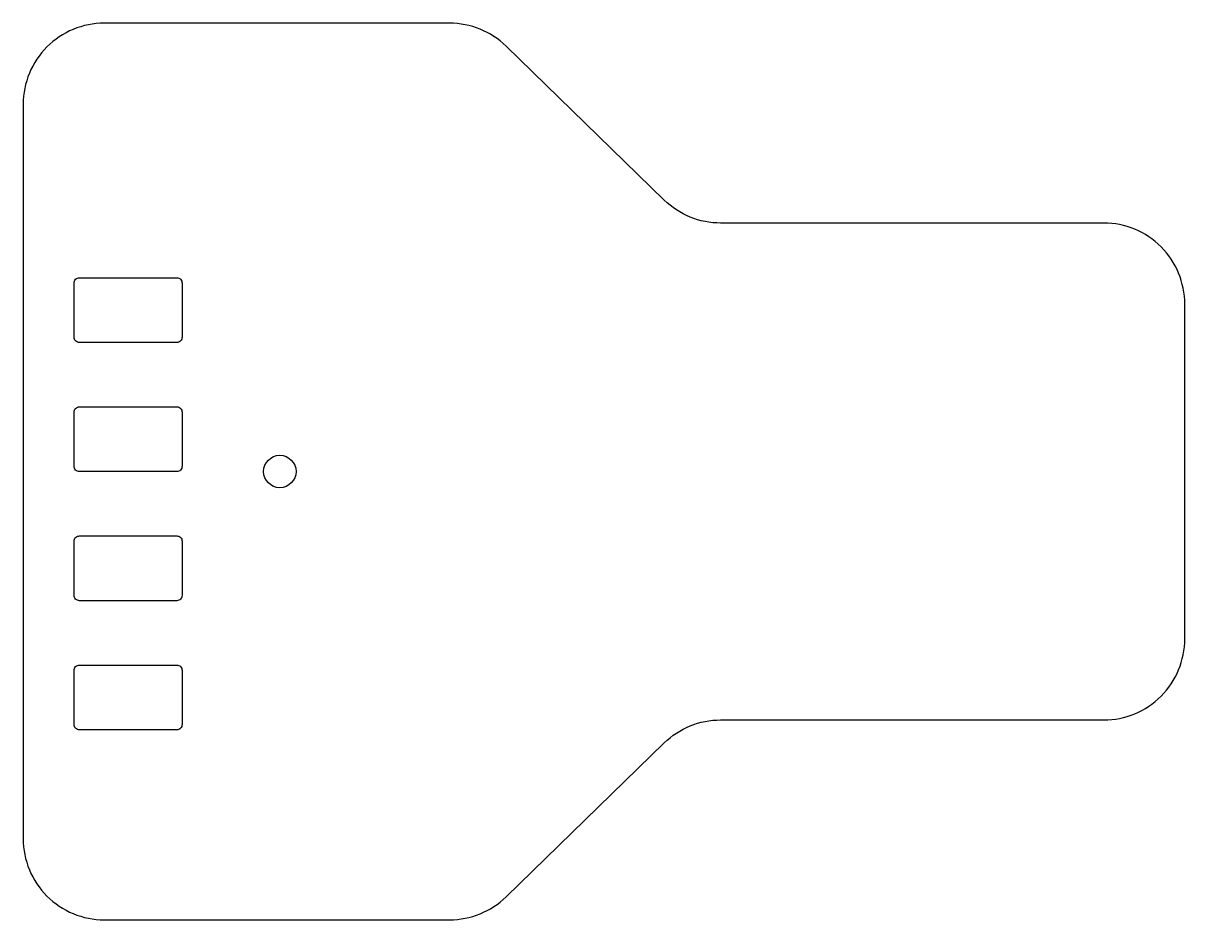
# Model space of a CAD drawing. Header units: millimetres. Extents: x -45 to 170, y -33 to 133.
import ezdxf

# ---------------------------------------------------------------- set-up
doc = ezdxf.new("R2010")
doc.units = ezdxf.units.MM
doc.layers.get('0').update_dxf_attribs({"linetype": 'CONTINUOUS'})

msp = doc.modelspace()

# ---------------------------------------------------------------- linework, layer by layer
for points in [[(-44.96, 118.11), (-44.96, -17.88, 0.414214), (-29.96, -32.88), (33.94, -32.88, 0.19545), (44.41, -28.63), (73.67, -0.13, -0.19545), (84.13, 4.12), (155.03, 4.12, 0.414214), (170.03, 19.12), (170.03, 81.11, 0.414214), (155.03, 96.11), (84.13, 96.11, -0.19545), (73.67, 100.37), (44.41, 128.86, 0.19545), (33.94, 133.11), (-29.96, 133.11, 0.414214)], [(-34.55, 85.99), (-16.55, 85.99, -0.414214), (-15.55, 84.99), (-15.55, 74.99, -0.414214), (-16.55, 73.99), (-34.55, 73.99, -0.414214), (-35.55, 74.99), (-35.55, 84.99, -0.414214)], [(-34.55, 62.09), (-16.55, 62.09, -0.414214), (-15.55, 61.09), (-15.55, 51.09, -0.414214), (-16.55, 50.09), (-34.55, 50.09, -0.414214), (-35.55, 51.09), (-35.55, 61.09, -0.414214)], [(-34.55, 38.19), (-16.55, 38.19, -0.414214), (-15.55, 37.19), (-15.55, 27.19, -0.414214), (-16.55, 26.19), (-34.55, 26.19, -0.414214), (-35.55, 27.19), (-35.55, 37.19, -0.414214)], [(-34.55, 14.29), (-16.55, 14.29, -0.414214), (-15.55, 13.29), (-15.55, 3.29, -0.414214), (-16.55, 2.29), (-34.55, 2.29, -0.414214), (-35.55, 3.29), (-35.55, 13.29, -0.414214)]]:
    msp.add_lwpolyline(points, format="xyb", close=True)
msp.add_circle((2.54, 50.12), 3)

doc.saveas('drawing.dxf')
